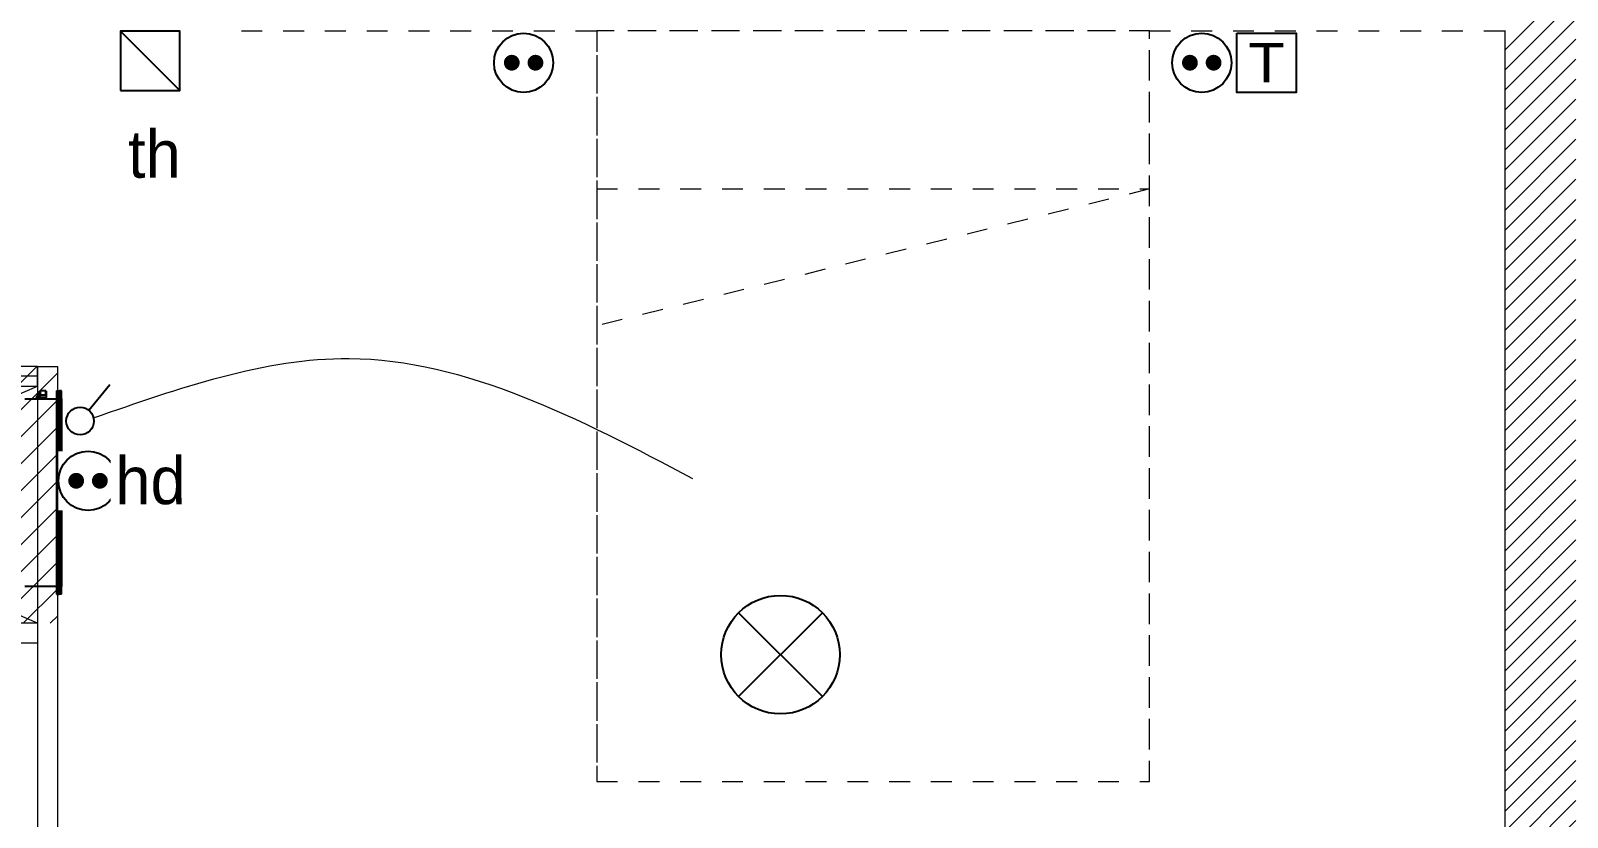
# Model space of a CAD drawing. Header units: centimetres. Extents: x 2666 to 9670, y 1889 to 5633.
# Drawn here: x 4811.7 to 5200.8, y 3667.3 to 3866.3 of the extents above; entities that cross this region are included whole.
import ezdxf

# ---------------------------------------------------------------- set-up
doc = ezdxf.new("R2010")
doc.units = ezdxf.units.CM
doc.header["$LTSCALE"] = 12.7
doc.linetypes.add('VW-01', pattern=[0.83312, 0.41656, -0.41656])
for name, color, linetype, lineweight in [('B Faux plafonds-1', 7, 'Continuous', 5), ('B GÈnÈral', 7, 'Continuous', 5), ('B Général', 7, 'Continuous', 5), ('C ANNOTATIONS-prestations', 7, 'Continuous', 5), ('prlm-ELEC-CFA', 1, 'Continuous', 25), ('prlm-ELEC-CFO', 1, 'Continuous', 25)]:
    doc.layers.add(name, color=color, linetype=linetype, lineweight=lineweight)
doc.layers.add('prlm-CHAUFF', color=4, linetype='Continuous')
doc.styles.add('Eurostile', font='')
doc.styles.add('prlm-elec-cfa', font='comic.ttf', dxfattribs={"height": 12})
doc.styles.add('prlm-elec-cfo', font='comic.ttf', dxfattribs={"height": 12})
doc.styles.get('Eurostile').set_extended_font_data('Eurostile')

# ---------------------------------------------------------------- blocks, each defined once
blk = doc.blocks.new('xi.th-ch')
at = {"layer": 'prlm-CHAUFF', "color": 0, "linetype": 'ByBlock', "lineweight": -2, "flags": 128}
blk.add_lwpolyline([(-7.5, 7.5), (7.5, 7.5), (7.5, -7.5), (-7.5, -7.5)], close=True, dxfattribs=at)
at = {"layer": 'prlm-CHAUFF', "color": 0}
blk.add_lwpolyline([(-7.5, -7.5), (7.5, 7.5)], dxfattribs=at)
blk = doc.blocks.new('xi.PTCE')
at = {"layer": 'prlm-ELEC-CFO', "color": 0}
for points in [[(-10.61, 10.61), (10.61, -10.61)], [(10.61, 10.61), (-10.61, -10.61)]]:
    blk.add_lwpolyline(points, dxfattribs=at)
at = {"layer": 'prlm-ELEC-CFO', "color": 0, "linetype": 'ByBlock'}
blk.add_circle((0, 0), 15, dxfattribs=at)
blk = doc.blocks.new('xi.SA')
at = {"layer": 'prlm-ELEC-CFO', "color": 0}
blk.add_lwpolyline([(0.2, -1.28), (5.5, 5.28)], dxfattribs=at)
blk.add_circle((-2, -4), 3.5, dxfattribs=at)
blk = doc.blocks.new('xi.PCHD')
at = {"color": 0, "lineweight": 5}
blk.add_wipeout([(-7.5, -7.5), (7.5, -7.5), (7.5, 7.5), (-7.5, 7.5)], dxfattribs=at).dxf.layer = 'prlm-ELEC-CFO'
at = {"layer": 'prlm-ELEC-CFO', "color": 0, "linetype": 'ByBlock', "lineweight": 5, "const_width": 2}
for points in [[(-4, 0, 1), (-2, 0, 1)], [(2, 0, 1), (4, 0, 1)]]:
    blk.add_lwpolyline(points, format="xyb", close=True, dxfattribs=at)
at = {"layer": 'prlm-ELEC-CFO', "color": 0, "linetype": 'ByBlock', "lineweight": -2}
blk.add_circle((0, 0), 7.5, dxfattribs=at)
blk = doc.blocks.new('xi.PC')
at = {"color": 0, "lineweight": 5}
blk.add_wipeout([(-7.5, -7.5), (7.5, -7.5), (7.5, 7.5), (-7.5, 7.5)], dxfattribs=at).dxf.layer = 'prlm-ELEC-CFO'
at = {"layer": 'prlm-ELEC-CFO', "color": 0, "linetype": 'ByBlock', "lineweight": 5, "const_width": 2}
for points in [[(-4, 0, 1), (-2, 0, 1)], [(2, 0, 1), (4, 0, 1)]]:
    blk.add_lwpolyline(points, format="xyb", close=True, dxfattribs=at)
at = {"layer": 'prlm-ELEC-CFO', "color": 0, "linetype": 'ByBlock', "lineweight": -2}
blk.add_circle((0, 0), 7.5, dxfattribs=at)
blk = doc.blocks.new('xi.TEL')
at = {"layer": 'prlm-ELEC-CFA', "color": 0, "linetype": 'ByBlock', "lineweight": -2, "flags": 128}
blk.add_lwpolyline([(-7.5, 7.5), (7.5, 7.5), (7.5, -7.5), (-7.5, -7.5)], close=True, dxfattribs=at)
at = {"layer": 'prlm-ELEC-CFA', "color": 0, "linetype": 'ByBlock', "insert": (0, 0), "char_height": 10, "width": 11.36, "attachment_point": 5}
blk.add_mtext('{\\fVerdana|b0|i0|c0|p34;T}', dxfattribs=at)
blk = doc.blocks.new('Placard 60.140')
at = {"layer": 'B Général', "color": 7, "linetype": 'Continuous', "lineweight": 5}
for p, q in [((70.08, 30), (-69.92, -30)), ((-69.92, 30), (70.08, -30))]:
    blk.add_line(p, q, dxfattribs=at)
at = {"layer": 'B Général', "color": 7, "linetype": 'Continuous', "lineweight": 5, "flags": 128}
blk.add_lwpolyline([(70.08, -30), (70.08, 30), (-69.92, 30), (-69.92, -30)], dxfattribs=at)
at = {"layer": 'B Général', "color": 252, "linetype": 'Continuous', "lineweight": 5, "true_color": 0x888888, "flags": 128}
blk.add_lwpolyline([(70.08, -30), (70.08, -35), (-69.92, -35), (-69.92, -30)], close=True, dxfattribs=at)
at = {"layer": 'B Général', "color": 7, "linetype": 'Continuous', "lineweight": 5, "flags": 128}
for points in [[(70.08, -30), (70.08, -32.5), (-2.5, -32.5), (-2.5, -30)], [(2.5, -32.5), (2.5, -35), (-69.92, -35), (-69.92, -32.5)]]:
    blk.add_lwpolyline(points, close=True, dxfattribs=at)
at = {"layer": 'B Général', "color": 7, "insert": (-66.82, 22.22), "char_height": 7.059, "attachment_point": 1, "line_spacing_factor": 0.894142, "style": 'Eurostile'}
blk.add_mtext('PL', dxfattribs=at)
at = {"layer": 'C ANNOTATIONS-prestations', "insert": (-66.82, 10.12), "char_height": 4.706, "attachment_point": 4, "line_spacing_factor": 0.894142, "style": 'Eurostile'}
blk.add_mtext('60*140', dxfattribs=at)
blk = doc.blocks.new('Groupe-9-1')
at = {"layer": 'B Général', "color": 7, "linetype": 'VW-01', "lineweight": 5}
blk.add_line((70, -114.99), (-70, -80.35), dxfattribs=at)
at = {"layer": 'B Général', "linetype": 'VW-01', "flags": 128}
for points in [[(-70, 35), (70, 35), (70, -155), (-70, -155)], [(-70, -114.99), (70, -114.99), (70, -155), (-70, -155)]]:
    blk.add_lwpolyline(points, close=True, dxfattribs=at)

msp = doc.modelspace()

# ---------------------------------------------------------------- hatches: boundary and pattern name
at = {"layer": 'B Faux plafonds-1', "linetype": 'Continuous', "lineweight": 5, "true_color": 0xaaaaaa}
h = msp.add_hatch(dxfattribs=at)
h.set_pattern_fill('F_P__SOFFITE', color=253, style=0, pattern_type=2)
h.set_pattern_definition([(45, (0, 0.2205), (-3.5277778, 3.3072917), [])])
h.paths.add_polyline_path([(4818.44, 3781.39), (4818.44, 3716.39), (4524.41, 3716.39), (4524.4, 3746.4), (4450.38, 3746.38), (4450.39, 3711.37), (4450.44, 3711.37), (4515.44, 3711.37), (4515.44, 3542.44), (4450.44, 3542.44), (4450.44, 3369.46), (4355.44, 3369.46), (4355.44, 3717.37), (4355.44, 3874.39), (4668.44, 3874.39), (4668.44, 3781.39)])
at = {"layer": 'B GÈnÈral', "linetype": 'Continuous', "lineweight": 5}
h = msp.add_hatch(dxfattribs=at)
h.set_pattern_fill('50_BETON', style=0, pattern_type=2)
h.set_pattern_definition([(45, (0, 0), (2.4253472, -2.6458333), [])])
h.paths.add_polyline_path([(5203.04, 3317.37), (5203.04, 3884.39), (5185.04, 3866.39), (5185.04, 3317.37)])

# ---------------------------------------------------------------- linework, layer by layer
at = {"layer": 'B Général', "color": 154, "linetype": 'VW-01'}
for p, q in [((4955.04, 3866.31), (4955.04, 3676.31)), ((5095.04, 3676.31), (5095.04, 3866.31)), ((5185.04, 3866.31), (5185.04, 3676.31)), ((4955.04, 3676.31), (5095.04, 3676.31))]:
    msp.add_line(p, q, dxfattribs=at)
at = {"layer": 'B Général', "color": 7, "linetype": 'Continuous', "lineweight": 18}
msp.add_line((5185.04, 3866.39), (5185.04, 3317.37), dxfattribs=at)
at = {"layer": 'B Général', "color": 7, "linetype": 'Continuous', "lineweight": 5}
for p, q in [((5185.04, 3866.39), (5185.04, 3317.37)), ((4813.44, 3781.39), (4813.44, 3716.39)), ((4813.44, 3781.39), (4818.44, 3781.39)), ((4818.44, 3781.39), (4818.44, 3541.39)), ((4813.44, 3716.39), (4627.41, 3716.39)), ((4813.44, 3711.39), (4627.41, 3711.39)), ((4813.44, 3711.39), (4813.44, 3541.39))]:
    msp.add_line(p, q, dxfattribs=at)
at = {"layer": 'B Général', "color": 7, "linetype": 'Continuous', "lineweight": 13}
for p, q in [((4813.44, 3781.39), (4813.44, 3541.39)), ((4818.44, 3781.39), (4818.44, 3541.39)), ((4813.44, 3716.39), (4627.41, 3716.39)), ((4813.44, 3711.39), (4627.41, 3711.39))]:
    msp.add_line(p, q, dxfattribs=at)
at = {"layer": 'prlm-CHAUFF', "ltscale": 50}
for p, q in [((4813.74, 3774.54), (4813.96, 3774.88)), ((4813.94, 3774.76), (4813.77, 3774.5)), ((4815.55, 3775.19), (4814.18, 3775.19)), ((4815.55, 3774.2), (4815.55, 3775.19)), ((4815.55, 3775.19), (4815.6, 3775.15)), ((4815.6, 3775.15), (4815.6, 3775.15)), ((4815.6, 3775.15), (4815.6, 3774.12)), ((4815.69, 3775.04), (4815.6, 3775.13)), ((4815.69, 3774.99), (4815.6, 3775.08)), ((4815.69, 3774.93), (4815.6, 3775.02)), ((4815.69, 3774.84), (4815.6, 3774.93)), ((4815.69, 3774.74), (4815.6, 3774.83)), ((4815.64, 3774.79), (4815.69, 3774.84)), ((4815.65, 3774.88), (4815.69, 3774.93)), ((4815.69, 3774.77), (4815.65, 3774.81)), ((4815.66, 3774.96), (4815.69, 3774.99)), ((4815.67, 3775.01), (4815.69, 3775.04)), ((4815.67, 3774.75), (4815.69, 3774.77)), ((4818.2, 3775.23), (4818.93, 3775.23)), ((4818.2, 3775.23), (4818.2, 3723.73)), ((4818.93, 3723.73), (4818.93, 3775.23)), ((4818.93, 3775.23), (4819.01, 3775.23)), ((4819.5, 3775.23), (4819.01, 3775.23)), ((4819.01, 3775.23), (4819.01, 3723.73)), ((4819.5, 3723.73), (4819.5, 3775.23)), ((4810.2, 3773.18), (4818.2, 3773.18)), ((4813.34, 3773.84), (4813.31, 3773.81)), ((4813.84, 3773.84), (4813.34, 3773.84)), ((4813.34, 3773.84), (4813.35, 3773.84)), ((4813.37, 3773.92), (4813.73, 3774.52)), ((4813.41, 3773.89), (4813.37, 3773.92)), ((4813.73, 3773.66), (4813.39, 3773.18)), ((4813.76, 3774.49), (4813.41, 3773.89)), ((4813.41, 3773.89), (4813.87, 3773.89)), ((4813.78, 3773.55), (4813.54, 3773.18)), ((4813.73, 3774.52), (4813.74, 3774.54)), ((4813.73, 3774.52), (4813.76, 3774.49)), ((4813.74, 3773.68), (4813.73, 3773.66)), ((4813.74, 3774.54), (4813.77, 3774.5)), ((4813.96, 3774.02), (4813.74, 3773.68)), ((4813.77, 3774.5), (4813.76, 3774.49)), ((4813.95, 3774.49), (4813.76, 3774.49)), ((4813.77, 3774.5), (4813.95, 3774.5)), ((4814.16, 3774.12), (4813.78, 3773.55)), ((4815.6, 3773.55), (4813.78, 3773.55)), ((4814.16, 3774.12), (4814.18, 3774.2)), ((4815.6, 3774.12), (4814.16, 3774.12)), ((4814.18, 3774.2), (4815.55, 3774.2)), ((4815.55, 3774.2), (4815.6, 3774.12)), ((4815.69, 3774.61), (4815.6, 3774.7)), ((4815.69, 3774.47), (4815.6, 3774.56)), ((4815.69, 3774.3), (4815.6, 3774.39)), ((4815.6, 3774.21), (4815.69, 3774.3)), ((4815.69, 3774.11), (4815.6, 3774.2)), ((4815.6, 3774.12), (4815.6, 3773.55)), ((4815.6, 3774.12), (4815.6, 3774.12)), ((4815.6, 3774.02), (4815.69, 3774.11)), ((4815.69, 3773.85), (4815.6, 3773.94)), ((4815.6, 3773.76), (4815.69, 3773.85)), ((4815.69, 3773.61), (4815.6, 3773.7)), ((4815.6, 3773.52), (4815.69, 3773.61)), ((4815.6, 3773.18), (4815.6, 3773.55)), ((4815.69, 3773.37), (4815.6, 3773.46)), ((4815.6, 3773.28), (4815.69, 3773.37)), ((4815.63, 3773.18), (4815.6, 3773.22)), ((4815.61, 3774.38), (4815.69, 3774.47)), ((4815.69, 3773.96), (4815.61, 3774.04)), ((4815.62, 3774.54), (4815.69, 3774.61)), ((4815.62, 3774.18), (4815.69, 3774.25)), ((4815.69, 3773.72), (4815.62, 3773.78)), ((4815.63, 3774.67), (4815.69, 3774.74)), ((4815.63, 3773.91), (4815.69, 3773.96)), ((4815.63, 3773.66), (4815.69, 3773.72)), ((4815.69, 3774.53), (4815.65, 3774.57)), ((4815.65, 3774.5), (4815.69, 3774.53)), ((4815.69, 3774.25), (4815.66, 3774.28)), ((4819.19, 3773.23), (4819.19, 3725.73)), ((4819.19, 3773.23), (4819.26, 3773.23)), ((4819.26, 3773.23), (4819.19, 3773.03)), ((4819.26, 3725.73), (4819.26, 3773.23)), ((4819.31, 3773.23), (4819.31, 3725.73)), ((4819.31, 3773.23), (4819.36, 3773.23)), ((4819.36, 3773.23), (4819.31, 3773.08)), ((4819.36, 3725.73), (4819.36, 3773.23)), ((4819.4, 3773.23), (4819.4, 3725.73)), ((4819.4, 3773.23), (4819.43, 3773.23)), ((4819.43, 3773.23), (4819.4, 3773.12)), ((4819.43, 3725.73), (4819.43, 3773.23)), ((4819.46, 3773.23), (4819.46, 3725.73)), ((4819.46, 3773.23), (4819.48, 3773.23)), ((4819.48, 3773.23), (4819.46, 3773.17)), ((4819.48, 3725.73), (4819.48, 3773.23)), ((4819.49, 3773.23), (4819.49, 3725.73)), ((4819.49, 3773.23), (4819.5, 3773.23)), ((4819.5, 3773.23), (4819.49, 3773.21)), ((4819.5, 3725.73), (4819.5, 3773.23)), ((4810.2, 3725.78), (4818.2, 3725.78)), ((4819.19, 3725.93), (4819.26, 3725.73)), ((4819.26, 3725.73), (4819.19, 3725.73)), ((4819.31, 3725.89), (4819.36, 3725.73)), ((4819.36, 3725.73), (4819.31, 3725.73)), ((4819.4, 3725.84), (4819.43, 3725.73)), ((4819.43, 3725.73), (4819.4, 3725.73)), ((4819.46, 3725.8), (4819.48, 3725.73)), ((4819.48, 3725.73), (4819.46, 3725.73)), ((4819.49, 3725.75), (4819.5, 3725.73)), ((4819.5, 3725.73), (4819.49, 3725.73)), ((4818.2, 3723.73), (4818.93, 3723.73)), ((4819.01, 3723.73), (4818.93, 3723.73)), ((4819.5, 3723.73), (4819.01, 3723.73))]:
    msp.add_line(p, q, dxfattribs=at)
for centre, radius, start, end in [((4813.28, 3775.37), 0.836, 324.1326, 329.2425), ((4824.24, 3767.77), 12.5, 143.7494, 145.0637), ((4825.43, 3767.12), 13.85, 151.9182, 154.0515), ((4825.08, 3767.25), 13.43, 152.115, 153.7632), ((4824.24, 3767.77), 12.5, 151.3177, 151.5903), ((4812.74, 3774.24), 0.703, 323.033, 332.9325), ((4813.09, 3774.21), 0.448, 304.6713, 315.4982)]:
    msp.add_arc(centre, radius, start, end, dxfattribs=at)
for points, knots in [([(4813.99, 3774.93), (4813.99, 3774.93), (4813.98, 3774.92), (4813.98, 3774.91), (4813.97, 3774.9), (4813.97, 3774.88), (4813.96, 3774.87), (4813.96, 3774.85), (4813.95, 3774.84), (4813.95, 3774.82), (4813.95, 3774.81), (4813.94, 3774.79), (4813.94, 3774.77), (4813.94, 3774.75), (4813.94, 3774.73), (4813.94, 3774.71), (4813.94, 3774.68), (4813.94, 3774.65), (4813.94, 3774.61), (4813.94, 3774.56), (4813.94, 3774.51), (4813.95, 3774.46), (4813.95, 3774.4), (4813.96, 3774.34), (4813.97, 3774.27), (4813.98, 3774.2), (4813.99, 3774.15), (4814, 3774.13)], [0.0304712, 0.0304712, 0.0304712, 0.0304712, 0.0599457, 0.0897682, 0.1195016, 0.1491541, 0.1787343, 0.2082505, 0.2377114, 0.2671256, 0.2965018, 0.3258487, 0.355175, 0.3844897, 0.4138015, 0.4431194, 0.4724522, 0.5018089, 0.5568669, 0.611863, 0.6668562, 0.7219052, 0.7770682, 0.8324028, 0.8879658, 0.9438132, 1, 1, 1, 1]), ([(4814.18, 3775.19), (4814.16, 3775.17), (4814.13, 3775.13), (4814.11, 3775.03), (4814.1, 3774.96), (4814.1, 3774.84), (4814.1, 3774.79), (4814.11, 3774.69), (4814.11, 3774.64), (4814.13, 3774.47), (4814.16, 3774.34), (4814.18, 3774.2)], [0, 0, 0, 0, 0.25, 0.25, 0.5, 0.5, 0.625, 0.625, 0.75, 0.75, 1, 1, 1, 1]), ([(4813.24, 3773.72), (4813.24, 3773.72), (4813.24, 3773.71), (4813.23, 3773.7), (4813.23, 3773.69), (4813.22, 3773.67), (4813.22, 3773.66), (4813.22, 3773.64), (4813.21, 3773.63), (4813.21, 3773.61), (4813.21, 3773.6), (4813.21, 3773.58), (4813.21, 3773.56), (4813.21, 3773.53), (4813.21, 3773.5), (4813.21, 3773.46), (4813.22, 3773.42), (4813.22, 3773.37), (4813.23, 3773.32), (4813.24, 3773.27), (4813.25, 3773.22), (4813.25, 3773.19), (4813.25, 3773.18)], [0.1059402, 0.1059402, 0.1059402, 0.1059402, 0.1359504, 0.1694868, 0.202886, 0.2361704, 0.2693627, 0.3024859, 0.3355633, 0.3686184, 0.401675, 0.434757, 0.4678887, 0.5010941, 0.5629781, 0.6246926, 0.6863942, 0.7482374, 0.8103737, 0.8729511, 0.9361135, 0.9654522, 0.9654522, 0.9654522, 0.9654522]), ([(4813.29, 3773.19), (4813.29, 3773.19), (4813.29, 3773.2), (4813.28, 3773.23), (4813.28, 3773.26), (4813.27, 3773.29), (4813.27, 3773.32), (4813.26, 3773.35), (4813.26, 3773.37), (4813.25, 3773.4), (4813.25, 3773.43), (4813.25, 3773.45), (4813.24, 3773.48), (4813.24, 3773.5), (4813.24, 3773.52), (4813.24, 3773.55), (4813.24, 3773.57), (4813.24, 3773.59), (4813.24, 3773.63), (4813.24, 3773.66), (4813.24, 3773.69), (4813.25, 3773.72), (4813.26, 3773.74), (4813.27, 3773.76), (4813.28, 3773.78), (4813.29, 3773.8), (4813.3, 3773.81), (4813.31, 3773.81)], [0.053874, 0.053874, 0.053874, 0.053874, 0.0607104, 0.0907643, 0.1206402, 0.1503557, 0.1799287, 0.2093776, 0.238721, 0.2679778, 0.2971672, 0.3263086, 0.3554219, 0.3845269, 0.4136437, 0.4427926, 0.4719939, 0.5012681, 0.5562327, 0.6110034, 0.6657154, 0.7205017, 0.7754929, 0.8308166, 0.8865967, 0.9429527, 1, 1, 1, 1]), ([(4813.34, 3773.84), (4813.34, 3773.83), (4813.34, 3773.83), (4813.33, 3773.82), (4813.32, 3773.81), (4813.32, 3773.8), (4813.31, 3773.79), (4813.3, 3773.78), (4813.3, 3773.77), (4813.29, 3773.76), (4813.29, 3773.75), (4813.29, 3773.73), (4813.28, 3773.72), (4813.28, 3773.7), (4813.28, 3773.68), (4813.28, 3773.67), (4813.28, 3773.65), (4813.28, 3773.63), (4813.28, 3773.6), (4813.28, 3773.57), (4813.28, 3773.53), (4813.28, 3773.48), (4813.29, 3773.44), (4813.3, 3773.38), (4813.31, 3773.33), (4813.32, 3773.27), (4813.33, 3773.22), (4813.33, 3773.19), (4813.34, 3773.19)], [0, 0, 0, 0, 0.0300773, 0.0600539, 0.0899314, 0.1197114, 0.1493956, 0.1789856, 0.2084831, 0.2378898, 0.2672073, 0.2964374, 0.3255817, 0.3546421, 0.3836203, 0.4125181, 0.4413372, 0.4700795, 0.4987468, 0.5532579, 0.6080368, 0.6630958, 0.7184471, 0.7741027, 0.8300742, 0.8863734, 0.9430116, 0.9677174, 0.9677174, 0.9677174, 0.9677174]), ([(4814, 3774.13), (4814, 3774.13), (4814, 3774.13), (4814, 3774.12), (4814, 3774.12), (4814, 3774.11), (4813.99, 3774.1), (4813.99, 3774.09), (4813.99, 3774.09), (4813.99, 3774.07), (4813.98, 3774.06), (4813.97, 3774.04), (4813.96, 3774.03), (4813.96, 3774.02)], [0, 0, 0, 0, 0.061789, 0.122374, 0.182441, 0.242697, 0.303842, 0.366548, 0.43144, 0.49908, 0.668346, 0.832646, 1, 1, 1, 1])]:
    msp.add_open_spline(points, degree=3, knots=knots, dxfattribs=at)
at = {"layer": 'prlm-ELEC-CFO', "lineweight": 13}
msp.add_spline([(4827.61, 3768.37), (4892.33, 3783.41), (4979.3, 3753.07)], degree=3, dxfattribs=at)

# ---------------------------------------------------------------- block references
at = {"layer": 'B Général', "extrusion": (0, 0, -1), "zscale": -1, "rotation": 180}
msp.add_blockref('Groupe-9-1', (-5025.04, 3711.31), dxfattribs=at)
at = {"layer": 'B Général', "color": 7, "xscale": -1, "rotation": 180}
msp.add_blockref('Placard 60.140', (4743.36, 3746.39), dxfattribs=at)
at = {"layer": 'prlm-ELEC-CFO', "xscale": -1, "rotation": 180}
msp.add_blockref('xi.th-ch', (4841.94, 3858.76), dxfattribs=at)
at = {"layer": 'prlm-ELEC-CFO'}
for name, p in [('xi.PC', (4936.52, 3858.26)), ('xi.PC', (5108.27, 3858.26)), ('xi.SA', (4826.2, 3771.57)), ('xi.PTCE', (5001.59, 3708.45))]:
    msp.add_blockref(name, p, dxfattribs=at)

# ---------------------------------------------------------------- texts
at = {"layer": 'prlm-ELEC-CFO', "lineweight": 20, "insert": (4843.02, 3835.08), "char_height": 12, "attachment_point": 5, "line_spacing_factor": 0.8, "style": 'prlm-elec-cfa', "bg_fill": 3, "box_fill_scale": 1.1, "bg_fill_color": 256, "bg_fill_transparency": 0}
msp.add_mtext('th', dxfattribs=at)

# ---------------------------------------------------------------- next in the draw order: linework, layer by layer
at = {"layer": 'B Général', "color": 154, "linetype": 'VW-01'}
for p, q in [((4865.04, 3866.31), (4955.04, 3866.31)), ((5095.04, 3866.31), (5185.04, 3866.31))]:
    msp.add_line(p, q, dxfattribs=at)

# ---------------------------------------------------------------- next in the draw order: block references
at = {"layer": 'prlm-ELEC-CFA'}
msp.add_blockref('xi.TEL', (5124.67, 3858.26), dxfattribs=at)
at = {"layer": 'prlm-ELEC-CFO'}
msp.add_blockref('xi.PCHD', (4826.2, 3752.45), dxfattribs=at)

# ---------------------------------------------------------------- next in the draw order: texts
at = {"layer": 'prlm-ELEC-CFO', "lineweight": 20, "insert": (4842.03, 3752.45), "char_height": 12, "attachment_point": 5, "line_spacing_factor": 0.8, "style": 'prlm-elec-cfo', "bg_fill": 3, "box_fill_scale": 1.1, "bg_fill_color": 256, "bg_fill_transparency": 0}
msp.add_mtext('hd', dxfattribs=at)

doc.saveas('drawing.dxf')
